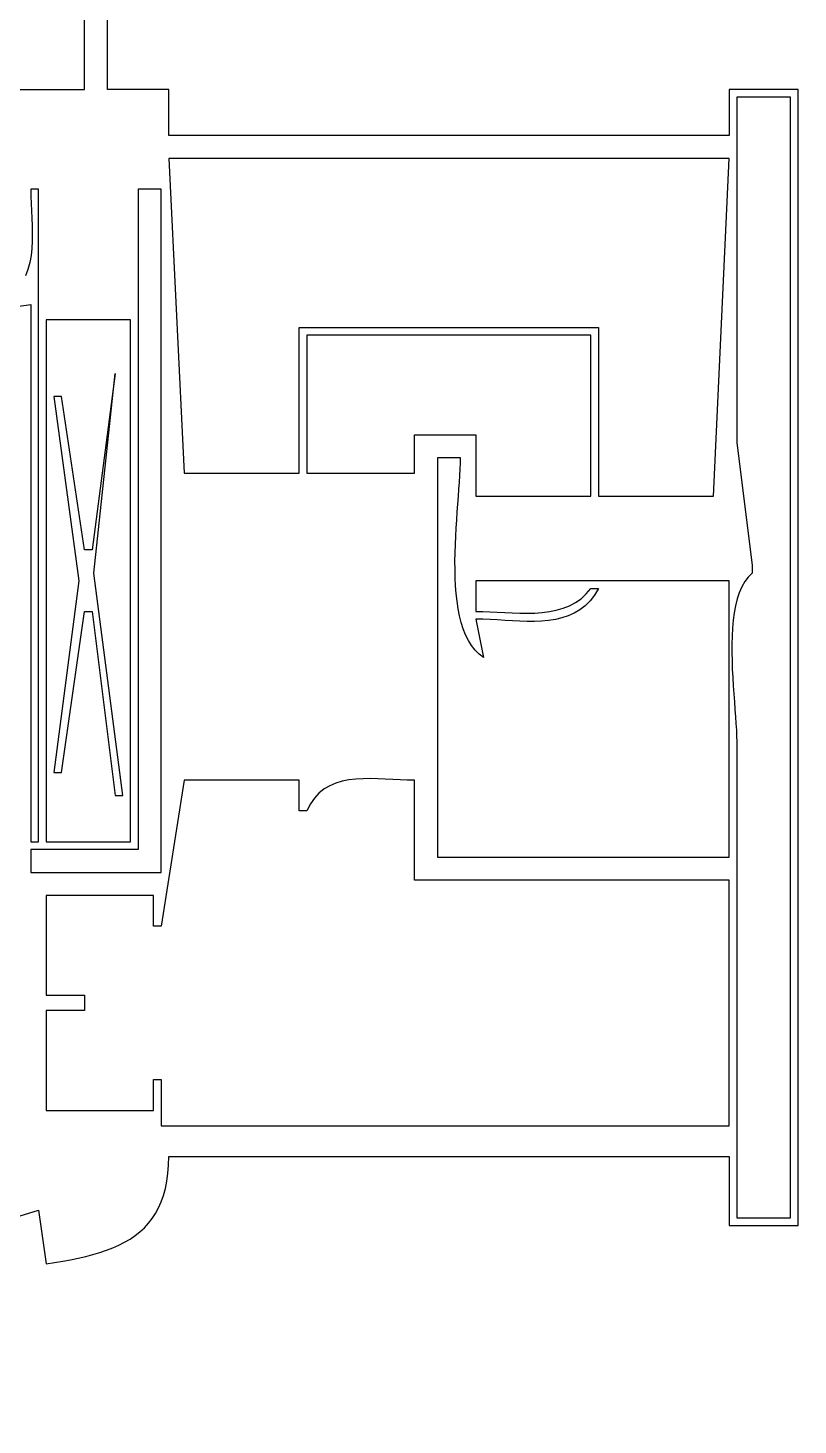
# Model space of a CAD drawing. Header units: metres. Extents: x 63 to 1153, y 57 to 743.
# Drawn here: x 924.6 to 1025, y 413 to 595 of the extents above; entities that cross this region are included whole.
import ezdxf

# ---------------------------------------------------------------- set-up
doc = ezdxf.new("R2010")
doc.units = ezdxf.units.M

msp = doc.modelspace()

# ---------------------------------------------------------------- linework, layer by layer
for p, q in [((932, 587), (932, 678)), ((935, 587), (935, 678)), ((900, 587), (932, 587)), ((943, 587), (935, 587)), ((943, 581), (943, 587)), ((1025, 587), (1016, 587)), ((1016, 587), (1016, 581)), ((1025, 439), (1025, 587)), ((1017, 586), (1017, 541)), ((1024, 586), (1017, 586)), ((1024, 440), (1024, 586)), ((1016, 581), (943, 581)), ((943, 578), (945, 537)), ((1016, 578), (943, 578)), ((1014, 534), (1016, 578)), ((926, 574), (925, 574)), ((925, 574), (925.0146, 573.0922)), ((926, 489), (926, 574)), ((939, 574), (939, 488)), ((942, 574), (939, 574)), ((942, 485), (942, 574)), ((925.0146, 573.0922), (925.0515, 572.1531)), ((925.0515, 572.1531), (925.1002, 571.1905)), ((925.1002, 571.1905), (925.15, 570.212)), ((925.15, 570.212), (925.1905, 569.225)), ((925.1905, 569.225), (925.211, 568.2374)), ((925.211, 568.2374), (925.2011, 567.2567)), ((925.1501, 566.2905), (925.0476, 565.3465)), ((925.2011, 567.2567), (925.1501, 566.2905)), ((924.8829, 564.4323), (924.6456, 563.5555)), ((925.0476, 565.3465), (924.8829, 564.4323)), ((924.6456, 563.5555), (924.3251, 562.7238)), ((918, 558), (925, 559)), ((925, 559), (925, 489)), ((927, 557), (927, 489)), ((938, 557), (927, 557)), ((938, 530), (938, 557)), ((960, 537), (960, 556)), ((960, 556), (999, 556)), ((999, 556), (999, 534)), ((961, 555), (961, 537)), ((998, 555), (961, 555)), ((998, 534), (998, 555)), ((936, 550), (933, 527)), ((933.2091, 524), (936, 550)), ((929, 547), (928, 547)), ((928, 547), (931.2824, 523)), ((932, 527), (929, 547)), ((975, 537), (975, 542)), ((975, 542), (983, 542)), ((983, 542), (983, 534)), ((1017, 541), (1019, 525)), ((978, 539), (978, 487)), ((981, 539), (978, 539)), ((980.9901, 538.2957), (981, 539)), ((945, 537), (960, 537)), ((961, 537), (975, 537)), ((980.9199, 536.7115), (980.9625, 537.5312)), ((980.9625, 537.5312), (980.9901, 538.2957)), ((980.8016, 534.9275), (980.8654, 535.8419)), ((980.8654, 535.8419), (980.9199, 536.7115)), ((980.6582, 532.9849), (980.7316, 533.9734)), ((980.7316, 533.9734), (980.8016, 534.9275)), ((983, 534), (998, 534)), ((999, 534), (1014, 534)), ((980.5126, 530.9254), (980.5842, 531.9672)), ((980.5842, 531.9672), (980.6582, 532.9849)), ((938, 489), (938, 530)), ((980.3879, 528.7902), (980.4462, 529.8646)), ((980.4462, 529.8646), (980.5126, 530.9254)), ((980.3406, 527.7071), (980.3879, 528.7902)), ((933, 527), (932, 527)), ((980.2903, 525.5361), (980.3071, 526.6207)), ((980.3071, 526.6207), (980.3406, 527.7071)), ((980.2931, 524.4584), (980.2903, 525.5361)), ((980.3184, 523.3929), (980.2931, 524.4584)), ((1019, 525), (1019, 524)), ((931.2824, 523), (928, 498)), ((937, 495), (933.2091, 524)), ((980.3691, 522.3446), (980.3184, 523.3929)), ((1016, 523), (983, 523)), ((983, 523), (983, 519)), ((1016, 487), (1016, 523)), ((1018.048, 522.8751), (1017.6667, 522.1914)), ((1018.4911, 523.4803), (1018.048, 522.8751)), ((1019, 524), (1018.4911, 523.4803)), ((980.4479, 521.3189), (980.3691, 522.3446)), ((980.5579, 520.3208), (980.4479, 521.3189)), ((995.9891, 520.1406), (996.7211, 520.6514)), ((996.7211, 520.6514), (997.3935, 521.2682)), ((997.3935, 521.2682), (998, 522)), ((998.4818, 521.1229), (997.9019, 520.369)), ((998, 522), (999, 522)), ((999, 522), (998.4818, 521.1229)), ((1017.0739, 520.6159), (1016.8546, 519.7381)), ((1017.3433, 521.436), (1017.0739, 520.6159)), ((1017.6667, 522.1914), (1017.3433, 521.436)), ((929, 498), (932, 519)), ((932, 519), (933, 519)), ((933, 519), (936, 495)), ((980.7018, 519.3556), (980.5579, 520.3208)), ((980.8825, 518.4283), (980.7018, 519.3556)), ((983, 519), (983.9068, 518.986)), ((983.9068, 518.986), (984.842, 518.9503)), ((984.842, 518.9503), (985.7992, 518.9018)), ((985.7992, 518.9018), (986.7723, 518.8498)), ((986.7723, 518.8498), (987.7549, 518.8034)), ((987.7549, 518.8034), (988.7407, 518.7716)), ((988.7407, 518.7716), (989.7235, 518.7636)), ((989.7235, 518.7636), (990.6969, 518.7886)), ((990.6969, 518.7886), (991.6546, 518.8556)), ((991.6546, 518.8556), (992.5905, 518.9738)), ((992.5905, 518.9738), (993.4982, 519.1522)), ((993.4982, 519.1522), (994.3713, 519.4001)), ((994.3713, 519.4001), (995.2038, 519.7265)), ((995.8365, 518.759), (995.0548, 518.4109)), ((995.2038, 519.7265), (995.9891, 520.1406)), ((996.5747, 519.1957), (995.8365, 518.759)), ((997.2646, 519.7294), (996.5747, 519.1957)), ((997.9019, 520.369), (997.2646, 519.7294)), ((1016.6815, 518.8096), (1016.5505, 517.8372)), ((1016.8546, 519.7381), (1016.6815, 518.8096)), ((981.103, 517.5443), (980.8825, 518.4283)), ((981.3661, 516.7086), (981.103, 517.5443)), ((983.9334, 517.9851), (983, 518)), ((983, 518), (984, 513)), ((984.8825, 517.9462), (983.9334, 517.9851)), ((985.8428, 517.8921), (984.8825, 517.9462)), ((986.8097, 517.8313), (985.8428, 517.8921)), ((987.7786, 517.7724), (986.8097, 517.8313)), ((988.7449, 517.7242), (987.7786, 517.7724)), ((989.7041, 517.6953), (988.7449, 517.7242)), ((990.6517, 517.6943), (989.7041, 517.6953)), ((991.583, 517.7298), (990.6517, 517.6943)), ((992.4936, 517.8106), (991.583, 517.7298)), ((993.3787, 517.9453), (992.4936, 517.8106)), ((994.234, 518.1425), (993.3787, 517.9453)), ((995.0548, 518.4109), (994.234, 518.1425)), ((1016.5505, 517.8372), (1016.4579, 516.8281)), ((981.6746, 515.9265), (981.3661, 516.7086)), ((982.0315, 515.203), (981.6746, 515.9265)), ((982.4396, 514.5435), (982.0315, 515.203)), ((1016.3997, 515.789), (1016.372, 514.727)), ((1016.4579, 516.8281), (1016.3997, 515.789)), ((982.9018, 513.953), (982.4396, 514.5435)), ((983.4209, 513.4368), (982.9018, 513.953)), ((984, 513), (983.4209, 513.4368)), ((1016.372, 514.727), (1016.3708, 513.649)), ((1016.3708, 513.649), (1016.3922, 512.5621)), ((1016.3922, 512.5621), (1016.4323, 511.473)), ((1016.4323, 511.473), (1016.4872, 510.3889)), ((1016.4872, 510.3889), (1016.553, 509.3166)), ((1016.553, 509.3166), (1016.6258, 508.2631)), ((1016.6258, 508.2631), (1016.7015, 507.2354)), ((1016.7015, 507.2354), (1016.7764, 506.2404)), ((1016.7764, 506.2404), (1016.8464, 505.2851)), ((1016.8464, 505.2851), (1016.9077, 504.3765)), ((1016.9077, 504.3765), (1016.9563, 503.5214)), ((1016.9563, 503.5214), (1016.9884, 502.7269)), ((1016.9884, 502.7269), (1017, 502)), ((1017, 502), (1017, 440)), ((928, 498), (929, 498)), ((945, 497), (942, 478)), ((960, 497), (945, 497)), ((960, 493), (960, 497)), ((966.462, 497.037), (965.587, 496.8669)), ((967.3707, 497.1436), (966.462, 497.037)), ((968.3059, 497.1975), (967.3707, 497.1436)), ((969.2606, 497.2094), (968.3059, 497.1975)), ((970.2277, 497.1901), (969.2606, 497.2094)), ((971.2, 497.1502), (970.2277, 497.1901)), ((972.1705, 497.1006), (971.2, 497.1502)), ((973.132, 497.0518), (972.1705, 497.1006)), ((974.0775, 497.0147), (973.132, 497.0518)), ((975, 497), (974.0775, 497.0147)), ((975, 484), (975, 497)), ((962.5653, 495.3381), (961.9649, 494.69)), ((963.2347, 495.869), (962.5653, 495.3381)), ((963.9663, 496.2937), (963.2347, 495.869)), ((964.7527, 496.6228), (963.9663, 496.2937)), ((965.587, 496.8669), (964.7527, 496.6228)), ((936, 495), (937, 495)), ((961.4408, 493.9142), (961, 493)), ((961.9649, 494.69), (961.4408, 493.9142)), ((961, 493), (960, 493)), ((925, 489), (926, 489)), ((939, 488), (925, 488)), ((925, 488), (925, 485)), ((927, 489), (938, 489)), ((978, 487), (1016, 487)), ((925, 485), (942, 485)), ((1016, 484), (975, 484)), ((1016, 452), (1016, 484)), ((941, 482), (927, 482)), ((927, 482), (927, 469)), ((941, 478), (941, 482)), ((942, 478), (941, 478)), ((927, 469), (932, 469)), ((932, 469), (932, 467)), ((932, 467), (927, 467)), ((927, 467), (927, 454)), ((941, 454), (941, 458)), ((941, 458), (942, 458)), ((942, 458), (942, 452)), ((927, 454), (941, 454)), ((942, 452), (1016, 452)), ((942.9711, 446.8506), (943, 448)), ((943, 448), (1016, 448)), ((1016, 448), (1016, 439)), ((942.887, 445.7694), (942.9711, 446.8506)), ((942.5573, 443.8018), (942.7487, 444.7539)), ((942.7487, 444.7539), (942.887, 445.7694)), ((942.0192, 442.078), (942.3138, 442.9106)), ((942.3138, 442.9106), (942.5573, 443.8018)), ((836, 413), (926, 441)), ((926, 441), (927, 434)), ((940.8394, 439.907), (941.281, 440.5786)), ((941.281, 440.5786), (941.6746, 441.3014)), ((941.6746, 441.3014), (942.0192, 442.078)), ((939.2374, 438.1759), (939.8166, 438.7081)), ((939.8166, 438.7081), (940.351, 439.2843)), ((940.351, 439.2843), (940.8394, 439.907)), ((1016, 439), (1025, 439)), ((1017, 440), (1024, 440)), ((937.241, 436.8195), (937.9486, 437.234)), ((937.9486, 437.234), (938.6144, 437.6853)), ((938.6144, 437.6853), (939.2374, 438.1759)), ((932.1774, 434.9705), (933.1136, 435.2148)), ((933.1136, 435.2148), (934.0142, 435.4814)), ((934.0142, 435.4814), (934.8783, 435.7727)), ((934.8783, 435.7727), (935.7049, 436.0913)), ((935.7049, 436.0913), (936.4928, 436.4394)), ((936.4928, 436.4394), (937.241, 436.8195)), ((927, 434), (928.0982, 434.1687)), ((928.0982, 434.1687), (929.1661, 434.3477)), ((929.1661, 434.3477), (930.2026, 434.5394)), ((930.2026, 434.5394), (931.2067, 434.7462)), ((931.2067, 434.7462), (932.1774, 434.9705))]:
    msp.add_line(p, q)

doc.saveas('drawing.dxf')
